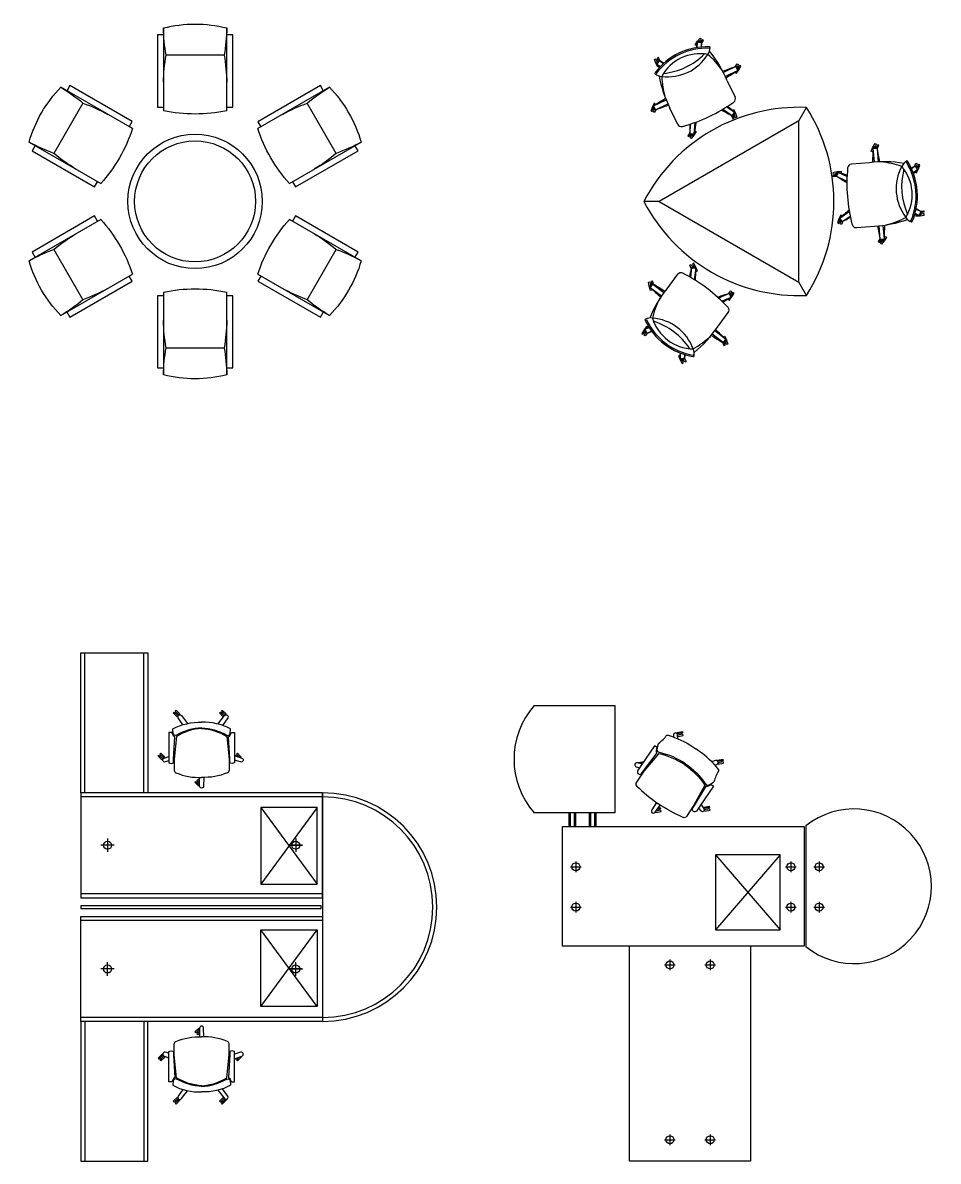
# Model space of a CAD drawing. Header units: millimetres. Extents: x 3122 to 31499, y 2297 to 20525.
# Drawn here: x 16580 to 23391, y 2524 to 10991 of the extents above; entities that cross this region are included whole.
import ezdxf

# ---------------------------------------------------------------- set-up
doc = ezdxf.new("R2010")
doc.units = ezdxf.units.MM
doc.layers.add('dwgmodels.com', color=250, linetype='Continuous')

# ---------------------------------------------------------------- blocks, each defined once
blk = doc.blocks.new('furn055')
at = {"color": 0}
for points in [[(-117384, -57403.5), (-117384, -56788.5)], [(-116913, -56788.5), (-116913, -57403.5)], [(-117428.5, -56840.5), (-117382, -56840.5)], [(-117384, -57377), (-117428.5, -57377), (-117428.5, -56840.5)], [(-116915, -56840.5), (-116868.5, -56840.5), (-116868.5, -57377), (-116913, -57377)], [(-117364.5, -56990.5), (-116932.5, -56990.5)]]:
    blk.add_lwpolyline(points, dxfattribs=at)
for centre, radius, start, end in [((-117148.5, -57726.8), 967.4, 75.91107, 104.08893), ((-116080.5, -56764.6), 1303.7, 181.05013, 189.97775), ((-118216.5, -56764.6), 1303.7, 350.02225, 358.94987), ((-116080.5, -57216.4), 1303.7, 170.02225, 178.94987), ((-118216.5, -57216.4), 1303.7, 1.05013, 9.97775), ((-117148.5, -56306.8), 1121.7, 257.88073, 282.11927)]:
    blk.add_arc(centre, radius, start, end, dxfattribs=at)
blk = doc.blocks.new('furn039')
at = {"color": 0}
blk.add_circle((0, 0), 500, dxfattribs=at)
at = {"color": 0, "ltscale": 0.7}
blk.add_circle((0, 0), 450, dxfattribs=at)
at = {"color": 0, "xscale": -1}
for p, rotation in [((-117148.5, 58078.5), 359.9999999999999), ((-108871.7, -72414.3), 59.99999999999987), ((-8276.8, 130492.8), 299.9999999999999), ((8276.8, -130492.8), 119.9999999999999), ((108871.7, 72414.3), 239.9999999999999), ((117148.5, -58078.5), 180)]:
    blk.add_blockref('furn055', p, dxfattribs=dict(at, rotation=rotation))
blk = doc.blocks.new('furn office 011_dwgmodels.com')
at = {"color": 0}
for p, q in [((-426.2, 1165.1), (-408.4, 1191.1)), ((-408.4, 1191.1), (-388.1, 1215.3)), ((-386.1, 1200.6), (-392.2, 1192.5)), ((-388.1, 1215.3), (-379.8, 1208.9)), ((-379.8, 1208.9), (-386.1, 1200.6)), ((-377.7, 1194.2), (-383.9, 1186.1)), ((-378.6, 1173.4), (-363, 1196.3)), ((-371.4, 1202.6), (-377.7, 1194.2)), ((-363, 1196.3), (-371.4, 1202.6)), ((-417.8, 1158.7), (-426.2, 1165.1)), ((-414.1, 1163.6), (-417.8, 1158.7)), ((-410.3, 1181.9), (-413.4, 1143.6)), ((-378.9, 1179.4), (-410.3, 1181.9)), ((-378.9, 1179.4), (-381.4, 1147.5)), ((-728, 1057.5), (-718.3, 1061.6)), ((-717.2, 1027.9), (-728, 1057.5)), ((-718.3, 1061.6), (-714.2, 1051.9)), ((-703.5, 999.5), (-717.2, 1027.9)), ((-714.2, 1051.9), (-710.3, 1042.6)), ((-692.3, 1047.6), (-710.1, 1021.7)), ((-710.1, 1021.7), (-683.8, 1003.5)), ((-698.9, 1069.8), (-708.6, 1065.7)), ((-708.6, 1065.7), (-704.5, 1056)), ((-704.5, 1056), (-700.6, 1046.7)), ((-686.9, 1044.9), (-698.9, 1069.8)), ((-692.3, 1047.6), (-660.6, 1025.8)), ((-127.3, 1000.5), (-111.6, 1023.2)), ((-111.6, 1023.2), (-102.7, 1017.7)), ((-102.7, 1017.7), (-108.2, 1008.8)), ((-693.8, 1003.6), (-703.5, 999.5)), ((-696.2, 1009.3), (-693.8, 1003.6)), ((-121.6, 1002.4), (-214.2, 958.3)), ((-108.1, 973.9), (-200.4, 929.9)), ((-123.8, 963.9), (-127.1, 958.6)), ((-127.1, 958.6), (-118.1, 953.1)), ((-108.1, 973.9), (-121.6, 1002.4)), ((-118.1, 953.1), (-100.2, 979)), ((-108.2, 1008.8), (-113.6, 1000.2)), ((-99.3, 1003.2), (-104.7, 994.6)), ((-100.2, 979), (-84.8, 1006.6)), ((-93.7, 1012.1), (-99.3, 1003.2)), ((-84.8, 1006.6), (-93.7, 1012.1)), ((-186.3, 897.9), (-128.5, 776.5)), ((-743.8, 703.3), (-755.4, 673.9)), ((-745.8, 669.6), (-741.5, 679.2)), ((-729.4, 731.3), (-743.8, 703.3)), ((-741.5, 679.2), (-737.3, 688.4)), ((-734.8, 710.3), (-640.8, 755.1)), ((-734.8, 710.3), (-721.3, 681.9)), ((-731.9, 674.8), (-727.8, 684)), ((-719.8, 727), (-729.4, 731.3)), ((-714.8, 684), (-726.7, 660.9)), ((-724.3, 717.1), (-724.1, 717.4)), ((-724.1, 717.4), (-719.8, 727)), ((-721.3, 681.9), (-628.2, 726.2)), ((-555.1, 573.4), (-612.9, 694.7)), ((-150.6, 636.7), (-220.9, 685)), ((-132.8, 662.6), (-191.6, 703.1)), ((-149.1, 680.7), (-139.4, 684.8)), ((-146.7, 675), (-149.1, 680.7)), ((-139.4, 684.8), (-125.7, 656.3)), ((346.4, 600), (403.4, 698.7)), ((-755.4, 673.9), (-745.8, 669.6)), ((-736.3, 665.3), (-731.9, 674.8)), ((-726.7, 660.9), (-736.3, 665.3)), ((-156, 639.4), (-144, 614.5)), ((-150.6, 636.7), (-132.8, 662.6)), ((-144, 614.5), (-134.3, 618.6)), ((-138.4, 628.2), (-142.3, 637.6)), ((-134.3, 618.6), (-138.4, 628.2)), ((-128.7, 632.3), (-132.6, 641.7)), ((-124.6, 622.6), (-128.7, 632.3)), ((-125.7, 656.3), (-114.9, 626.7)), ((-114.9, 626.7), (-124.6, 622.6)), ((-464.3, 510.8), (-479.9, 488)), ((-464, 504.8), (-458.3, 576)), ((-416.7, 519.2), (-434.5, 493.1)), ((-432.6, 502.4), (-425.8, 587.3)), ((-428.8, 520.6), (-425.1, 525.5)), ((-425.1, 525.5), (-416.7, 519.2)), ((-479.9, 488), (-471.5, 481.7)), ((-471.5, 481.7), (-465.2, 490)), ((-465.2, 490), (-459, 498.1)), ((-464, 504.8), (-432.6, 502.4)), ((-463.1, 475.3), (-456.8, 483.7)), ((-454.8, 469), (-463.1, 475.3)), ((-456.8, 483.7), (-450.7, 491.8)), ((-434.5, 493.1), (-454.8, 469)), ((897.9, 402.8), (914.1, 429.8)), ((914.1, 429.8), (923.4, 424.9)), ((923.4, 424.9), (918.4, 415.6)), ((884.5, 374.2), (897.9, 402.8)), ((893.7, 369.3), (884.5, 374.2)), ((896.6, 374.7), (893.7, 369.3)), ((897.5, 393.4), (928.9, 395.8)), ((897.5, 393.4), (905.6, 291.4)), ((918.4, 415.6), (913.7, 406.7)), ((927.7, 410.7), (922.9, 401.7)), ((932.7, 419.9), (927.7, 410.7)), ((928.9, 395.8), (937, 293.6)), ((930.1, 390), (941.9, 415)), ((941.9, 415), (932.7, 419.9)), ((870.8, 287.6), (736.8, 277)), ((1210.9, 261.6), (1184.5, 243.4)), ((1205.5, 258.8), (1217.5, 283.7)), ((1210.9, 261.6), (1228.7, 235.6)), ((1217.5, 283.7), (1227.2, 279.7)), ((1223.1, 270), (1219.2, 260.6)), ((1227.2, 279.7), (1223.1, 270)), ((1232.8, 265.9), (1228.8, 256.6)), ((1236.9, 275.6), (1232.8, 265.9)), ((1235.7, 241.9), (1246.5, 271.5)), ((1246.5, 271.5), (1236.9, 275.6)), ((631.3, 219.3), (600.2, 213.8)), ((600.2, 213.8), (601.5, 203.4)), ((601.5, 203.4), (611.9, 204.7)), ((602.8, 193), (613.3, 194.3)), ((604.1, 182.6), (602.8, 193)), ((631.7, 184.6), (604.1, 182.6)), ((611.9, 204.7), (622, 206)), ((613.3, 194.3), (623.3, 195.5)), ((626.7, 187.9), (640.2, 216.3)), ((626.7, 187.9), (703.6, 151.2)), ((662.7, 221.6), (631.3, 219.3)), ((640.2, 216.3), (704.7, 185.6)), ((657.9, 210.5), (664, 211.2)), ((664, 211.2), (662.7, 221.6)), ((1228.7, 235.6), (1197, 213.8)), ((1214.8, 223.2), (1212.4, 217.5)), ((1212.4, 217.5), (1222.1, 213.4)), ((1222.1, 213.4), (1235.7, 241.9)), ((-692.8, 0), (-806.8, 0)), ((651.3, -123.5), (721.6, -75.1)), ((1253.4, -75.7), (1218.7, -59.2)), ((1253.4, -75.7), (1239.8, -104.2)), ((1248.3, -72.5), (1275.9, -70.4)), ((1266.8, -82.1), (1256.7, -83.4)), ((1277.2, -80.8), (1266.8, -82.1)), ((1275.9, -70.4), (1277.2, -80.8)), ((644.3, -129.7), (633.5, -159.3)), ((633.5, -159.3), (643.2, -163.4)), ((643.2, -163.4), (647.3, -153.7)), ((658, -101.3), (644.3, -129.7)), ((647.3, -153.7), (651.2, -144.4)), ((669.2, -149.4), (651.3, -123.5)), ((652.9, -167.5), (657, -157.8)), ((662.6, -171.6), (652.9, -167.5)), ((657, -157.8), (660.9, -148.5)), ((667.7, -105.4), (658, -101.3)), ((674.5, -146.7), (662.6, -171.6)), ((665.3, -111), (667.7, -105.4)), ((669.2, -149.4), (728, -108.9)), ((1239.8, -104.2), (1210.9, -90.4)), ((1222.1, -98.3), (1216, -99.1)), ((1216, -99.1), (1217.3, -109.5)), ((1217.3, -109.5), (1248.8, -107.1)), ((1248.8, -107.1), (1279.8, -101.6)), ((1268.1, -92.5), (1258.1, -93.8)), ((1278.5, -91.2), (1268.1, -92.5)), ((1279.8, -101.6), (1278.5, -91.2)), ((774.1, -194.1), (908.1, -183.4)), ((951.2, -283.7), (943, -180.9)), ((982.6, -281.2), (974.3, -177.4)), ((949.8, -277.1), (935.7, -298.9)), ((935.7, -298.9), (944.3, -305)), ((944.3, -305), (950.4, -296.5)), ((950.4, -296.5), (956.3, -288.2)), ((982.6, -281.2), (951.2, -283.7)), ((952.8, -311.1), (958.9, -302.6)), ((961.3, -317.2), (952.8, -311.1)), ((958.9, -302.6), (964.8, -294.3)), ((981, -292.5), (961.3, -317.2)), ((998, -266), (981, -292.5)), ((983.2, -268.7), (983.4, -268.4)), ((983.4, -268.4), (989.5, -259.9)), ((989.5, -259.9), (998, -266)), ((-464.5, -473.8), (-455, -469.3)), ((-453.8, -499.3), (-464.5, -473.8)), ((-452.3, -493.5), (-461.1, -564.3)), ((-455, -469.3), (-450.5, -478.7)), ((-452.3, -493.5), (-421.1, -497.4)), ((-450.5, -478.7), (-446.1, -487.9)), ((-436.1, -460.2), (-445.5, -464.7)), ((-445.5, -464.7), (-441, -474.2)), ((-441, -474.2), (-436.6, -483.4)), ((-421.1, -488), (-436.1, -460.2)), ((-421.1, -497.4), (-431.6, -582)), ((-408.9, -517.1), (-421.1, -488)), ((-555.4, -542.2), (-636.5, -649.5)), ((-421, -516), (-418.4, -521.6)), ((-418.4, -521.6), (-408.9, -517.1)), ((-771.8, -600.4), (-761.6, -598)), ((-766.4, -631.4), (-771.8, -600.4)), ((-757.9, -661.8), (-766.4, -631.4)), ((-761.6, -598), (-759.3, -608.3)), ((-759.3, -608.3), (-757, -618.2)), ((-759, -640.2), (-740, -615)), ((-759, -640.2), (-676, -702.9)), ((-747.7, -659.5), (-757.9, -661.8)), ((-741.1, -593.4), (-751.4, -595.7)), ((-751.4, -595.7), (-749, -606)), ((-750.1, -648.9), (-750, -649.2)), ((-750, -649.2), (-747.7, -659.5)), ((-749, -606), (-746.8, -615.8)), ((-734.1, -618.4), (-741.1, -593.4)), ((-740, -615), (-657.8, -677.2)), ((-177.7, -687.3), (-161, -665.4)), ((-161, -665.4), (-152.3, -671.3)), ((-152.3, -671.3), (-158.3, -680)), ((-143.7, -677.2), (-149.6, -685.9)), ((-135, -683.2), (-143.7, -677.2)), ((403.4, -698.7), (346.4, -600)), ((-172, -685.7), (-250.5, -718.9)), ((-159.7, -714.8), (-225.5, -742.5)), ((-175.8, -724.1), (-179.3, -729.2)), ((-179.3, -729.2), (-170.7, -735.1)), ((-172, -685.7), (-159.7, -714.8)), ((-170.7, -735.1), (-151.6, -710)), ((-158.3, -680), (-164, -688.3)), ((-149.6, -685.9), (-155.4, -694.3)), ((-151.6, -710), (-135, -683.2)), ((-259.6, -934.4), (-178.5, -827.2)), ((-786.6, -929.7), (-805.7, -954.8)), ((-778, -935.6), (-786.6, -929.7)), ((-805.7, -954.8), (-822.3, -981.6)), ((-822.3, -981.6), (-813.6, -987.6)), ((-813.6, -987.6), (-807.7, -978.9)), ((-807.7, -978.9), (-801.9, -970.6)), ((-805, -993.5), (-799, -984.9)), ((-796.3, -999.5), (-805, -993.5)), ((-799, -984.9), (-793.3, -976.5)), ((-797.6, -950.1), (-768.1, -937.6)), ((-785.3, -979.1), (-797.6, -950.1)), ((-779.5, -977.5), (-796.3, -999.5)), ((-785.3, -979.1), (-749.9, -964.1)), ((-781.4, -940.7), (-778, -935.6)), ((-217.3, -1049.8), (-299.1, -987.9)), ((-198.3, -1024.7), (-279.9, -963)), ((-213.8, -1005.9), (-203.9, -1002.2)), ((-211.6, -1011.7), (-213.8, -1005.9)), ((-203.9, -1002.2), (-191.5, -1031.2)), ((-222.5, -1046.8), (-211.6, -1072.2)), ((-198.3, -1024.7), (-217.3, -1049.8)), ((-211.6, -1072.2), (-201.8, -1068.6)), ((-205.4, -1058.8), (-208.9, -1049.2)), ((-201.8, -1068.6), (-205.4, -1058.8)), ((-195.6, -1055.1), (-199.1, -1045.6)), ((-191.9, -1065), (-195.6, -1055.1)), ((-182.1, -1061.3), (-191.9, -1065)), ((-191.5, -1031.2), (-182.1, -1061.3)), ((-538.9, -1143.2), (-548.4, -1147.8)), ((-548.4, -1147.8), (-536.2, -1176.9)), ((-536.2, -1148.8), (-538.9, -1143.2)), ((-536.2, -1167.5), (-531.5, -1129.3)), ((-505, -1171.3), (-536.2, -1167.5)), ((-536.2, -1176.9), (-521.2, -1204.6)), ((-516.3, -1190.6), (-520.6, -1181.5)), ((-506.8, -1186.1), (-511.2, -1176.9)), ((-505, -1171.3), (-501, -1139.6)), ((-503.5, -1165.5), (-492.8, -1191)), ((-521.2, -1204.6), (-511.8, -1200.1)), ((-511.8, -1200.1), (-516.3, -1190.6)), ((-502.3, -1195.6), (-506.8, -1186.1)), ((-492.8, -1191), (-502.3, -1195.6))]:
    blk.add_line(p, q, dxfattribs=at)
blk.add_lwpolyline([(346.4, -600), (346.4, 600), (-692.8, 0)], close=True, dxfattribs=at)
for centre, radius, start, end in [((-394.6, 1180.7), 12.1, 355.46735, 175.46735), ((-394.6, 1180.7), 5.25, 355.46735, 175.46735), ((-338.5, 668), 481.4, 87.53598, 143.39871), ((-338.5, 668), 470.9, 87.76015, 143.17454), ((1429.4, 791.5), 1880.6, 168.01957, 169.23548), ((-2257.1, 1083.8), 1880.6, 1.95198, 2.91512), ((-319, 1143.8), 5.33, 258.39446, 76.77827), ((-701.2, 1034.6), 12.1, 55.46735, 235.46735), ((547.8, 2419.7), 1880.6, 228.01957, 228.98272), ((-701.2, 1034.6), 5.25, 55.46735, 235.46735), ((-1548.6, -626.8), 1880.6, 61.69921, 62.91512), ((-389.5, 774.9), 323.7, 79.45853, 151.47616), ((-629.9, 1279.8), 353, 262.84954, 328.08516), ((-714.7, 1457.7), 508.8, 276.10623, 314.82846), ((-720.2, 952.7), 5.33, 154.15643, 332.54023), ((460.1, -786), 1880.6, 108.01957, 111.17174), ((-1130, 2552.7), 1880.6, 299.77678, 302.91512), ((-114.9, 988.2), 12.1, 295.46735, 115.46735), ((-114.9, 988.2), 5.25, 295.46735, 115.46735), ((287.1, -868.4), 1880.6, 119.70852, 122.91512), ((-155.6, 763.6), 30, 305.63872, 25.46735), ((346.4, -600), 1300, 87.48643, 152.51357), ((-728, 696.1), 12.1, 115.46735, 295.46735), ((-728, 696.1), 5.25, 115.46735, 295.46735), ((-1303, 2470.3), 1880.6, 288.01957, 291.17509), ((-836.1, 1712.8), 1197.9, 285.29597, 305.63872), ((705.7, 2311.1), 1880.6, 240.16769, 242.91512), ((-1390.7, -735.4), 1880.6, 48.01957, 50.11042), ((-692.8, 0), 1300, 327.48643, 32.51357), ((-141.7, 649.6), 12.1, 235.46735, 55.46735), ((-141.7, 649.6), 5.25, 235.46735, 55.46735), ((-528, 586.3), 30, 205.46735, 285.29597), ((1414.2, 600.5), 1880.6, 180.82428, 182.91512), ((-2272.3, 892.7), 1880.6, 348.01957, 350.767), ((-448.3, 503.6), 12.1, 175.46735, 355.46735), ((-448.3, 503.6), 5.25, 175.46735, 355.46735), ((2775.7, 297.7), 1880.6, 177.08488, 180.22322), ((913.2, 394.6), 12.1, 4.53265, 184.53265), ((913.2, 394.6), 5.25, 4.53265, 184.53265), ((-910.8, 5.5), 1880.6, 8.82826, 11.98043), ((739.1, 247), 30, 94.53265, 174.36128), ((1423.3, 94.4), 353, 151.91484, 217.15046), ((865.8, 50.2), 323.7, 328.52384, 40.54147), ((1150.1, 295.6), 5.33, 43.22173, 221.60554), ((747.7, 40.8), 470.9, 336.82546, 32.23985), ((747.7, 40.8), 481.4, 336.60129, 32.46402), ((2067.1, -1412.8), 1880.6, 117.08488, 118.04802), ((1219.8, 248.6), 12.1, 304.53265, 124.53265), ((633.4, 202.1), 12.1, 64.53265, 244.53265), ((1648.6, 1766.6), 1880.6, 237.08488, 239.83231), ((633.4, 202.1), 5.25, 64.53265, 244.53265), ((58.4, -1572.1), 1880.6, 69.88958, 71.98043), ((1901.4, 132.3), 1197.9, 174.36128, 194.70403), ((1619.8, 110), 508.8, 165.17154, 203.89377), ((-29.2, 1633.6), 1880.6, 310.76452, 311.98043), ((1219.8, 248.6), 5.25, 304.53265, 124.53265), ((346.4, 600), 1300, 207.48643, 272.51357), ((1909.3, -1521.5), 1880.6, 129.233, 131.98043), ((231.5, -1654.5), 1880.6, 57.08488, 58.30079), ((1246.6, -89.9), 12.1, 244.53265, 64.53265), ((660.3, -136.4), 12.1, 124.53265, 304.53265), ((660.3, -136.4), 5.25, 124.53265, 304.53265), ((-187.1, 1525), 1880.6, 297.08488, 299.17572), ((1185.2, -147.4), 5.33, 147.45977, 325.84357), ((1821.6, 1684.2), 1880.6, 251.01728, 251.98043), ((1246.6, -89.9), 5.25, 244.53265, 64.53265), ((771.7, -164.2), 30, 194.70403, 274.53265), ((2790.9, 106.7), 1880.6, 188.82491, 191.98043), ((-895.6, -185.6), 1880.6, 357.08488, 0.29148), ((966.9, -282.4), 12.1, 184.53265, 4.53265), ((966.9, -282.4), 5.25, 184.53265, 4.53265), ((1368.1, -965.7), 1880.6, 165.45718, 167.54803), ((-436.7, -495.4), 12.1, 352.90496, 172.90496), ((-436.7, -495.4), 5.25, 352.90496, 172.90496), ((-2301.7, -508.9), 1880.6, 357.60531, 0.35274), ((-531.5, -560.3), 30, 63.07634, 142.90496), ((-1060.3, -1601.7), 1197.9, 42.73359, 63.07634), ((-749.5, -627.6), 12.1, 52.90496, 232.90496), ((560.2, 700.2), 1880.6, 225.45718, 228.66379), ((-749.5, -627.6), 5.25, 52.90496, 232.90496), ((-1670.3, -2249.5), 1880.6, 57.19722, 60.35274), ((329.3, -2498.4), 1880.6, 105.45718, 108.20462), ((-1110, 908.1), 1880.6, 298.26189, 300.35274), ((-165.8, -700.2), 12.1, 292.90496, 112.90496), ((-165.8, -700.2), 5.25, 292.90496, 112.90496), ((-202.4, -809.1), 30, 322.90496, 42.73359), ((-793.6, -880.5), 5.33, 15.83208, 194.21588), ((-362.3, -678.5), 481.4, 204.9736, 260.83633), ((-362.3, -678.5), 470.9, 205.19776, 260.61216), ((-771, -1219.1), 353, 20.28715, 85.52277), ((-433.8, -773.1), 323.7, 196.89614, 268.91378), ((-889.9, -1376.3), 508.8, 33.54385, 72.26608), ((-791.5, -964.6), 12.1, 112.90496, 292.90496), ((152.7, -2572.9), 1880.6, 119.38959, 120.35274), ((-791.5, -964.6), 5.25, 112.90496, 292.90496), ((-1286.6, 833.5), 1880.6, 285.45718, 286.6731), ((713, 584.7), 1880.6, 237.20057, 240.35274), ((-1517.4, -2365.1), 1880.6, 45.45718, 48.59553), ((-207.8, -1037.2), 12.1, 232.90496, 52.90496), ((-207.8, -1037.2), 5.25, 232.90496, 52.90496), ((1344.4, -1155.9), 1880.6, 179.13683, 180.35274), ((-520.6, -1169.4), 12.1, 172.90496, 352.90496), ((-520.6, -1169.4), 5.25, 172.90496, 352.90496), ((-2325.3, -699.1), 1880.6, 345.45718, 346.42033), ((-439.1, -1148.5), 5.33, 271.59404, 89.97785)]:
    blk.add_arc(centre, radius, start, end, dxfattribs=at)
at = {"color": 0, "ltscale": 0.7}
for centre, radius, start, end in [((-419.8, 1150.5), 106.3, 327.37965, 356.19338), ((-982.7, 566.6), 862.6, 22.58787, 39.66991), ((-823.8, 536.1), 744.2, 36.25887, 48.45694), ((-661.9, 1035.1), 106.3, 234.74132, 263.55504), ((155.4, 1086.7), 862.6, 190.22373, 207.02851), ((-72.1, 948), 602, 181.75633, 196.81059), ((982.1, -567.8), 862.6, 80.33009, 97.41213), ((876.2, -445.3), 744.2, 71.54306, 83.74113), ((1206.2, 211.7), 106.3, 123.80662, 152.62035), ((863.4, 678), 862.6, 272.97149, 289.77627), ((857, 411.5), 602, 283.18941, 298.24367), ((1227.4, -55.7), 106.3, 216.44496, 245.25868), ((37.1, -1188.3), 862.6, 141.3438, 158.14858), ((-157.8, -1006.5), 602, 151.56172, 166.61598), ((-753.1, -973), 106.3, 84.81727, 113.63099), ((-811.1, -451.6), 744.2, 299.91537, 312.11344), ((-972.9, -449.4), 862.6, 308.7024, 325.78444), ((-539.1, -1134.8), 106.3, 352.17893, 20.99265)]:
    blk.add_arc(centre, radius, start, end, dxfattribs=at)
blk = doc.blocks.new('table 0569')
for p, q in [((886.9, 1574.2), (885, 1584)), ((597.8, 1359.4), (597.4, 1361.7)), ((1187.8, 1369.7), (1185.9, 1379.6)), ((722.3, 1008.2), (720.4, 1018.1)), ((1087.2, 1020.1), (1085.3, 1030)), ((1810, 893.4), (1810, -3.4)), ((1620, 680), (1140, 120)), ((1140, 680), (1620, 120)), ((100, 630), (100, 550)), ((1700, 630), (1700, 550)), ((1910, 630), (1910, 550)), ((60, 590), (140, 590)), ((1660, 590), (1740, 590)), ((1870, 590), (1950, 590)), ((60, 290), (140, 290)), ((100, 330), (100, 250)), ((1660, 290), (1740, 290)), ((1700, 330), (1700, 250)), ((1870, 290), (1950, 290)), ((1910, 330), (1910, 250)), ((760, -140), (840, -140)), ((800, -100), (800, -180)), ((1060, -140), (1140, -140)), ((1100, -100), (1100, -180)), ((800, -1400), (800, -1480)), ((1100, -1400), (1100, -1480)), ((760, -1440), (840, -1440)), ((1060, -1440), (1140, -1440))]:
    blk.add_line(p, q)
for points in [[(390, 1790), (390, 990), (-210, 990)], [(-210, 1790), (390, 1790)], [(567.2, 1359.7), (566.1, 1365.9), (605.3, 1373.4)], [(599.8, 1362.2), (575.6, 1357.6)], [(605.3, 1373.4), (605.8, 1371)], [(728.4, 1029.8), (730.3, 1019.9), (703, 1014.8)], [(711.7, 1026.6), (728.4, 1029.8)], [(50, 890), (50, 990)], [(60, 890), (60, 990)], [(90, 890), (90, 990)], [(100, 890), (100, 990)], [(200, 990), (200, 890)], [(210, 990), (210, 890)], [(240, 990), (240, 890)], [(250, 990), (250, 890)], [(693.1, 1001.2), (694.7, 992.8), (734, 1000.3)], [(734, 1000.3), (732.1, 1010.1), (694.4, 1002.9)], [(1400, 0), (1400, -1600), (500, -1600), (500, 0)]]:
    blk.add_lwpolyline(points)
for points in [[(711.8, 1498, -0.121111), (715.5, 1506.8, 0.071788), (777.3, 1569.8, -0.044073), (810.6, 1561, -0.070245), (992.1, 1467.8, -0.103619)], [(858.7, 1542.4), (856.8, 1571.4, 1), (826.8, 1570.5), (826.8, 1555.1, -0.488714)], [(916.2, 1356.2, 0.096913), (721.6, 1439.3, -0.398658), (706.1, 1462), (711.8, 1498, -0.121111)], [(1123.2, 1218.2, 0.121111), (1130, 1224.9, -0.071788), (1165.9, 1305.5, 0.044073), (1145.4, 1333.3, 0.070245), (992.1, 1467.8, 0.103619)], [(593.5, 1353), (558, 1362.1, 1), (549.6, 1333.2), (574.6, 1325.1, -0.488714)], [(716, 1431.1), (606.4, 1300.8), (550.2, 1218.1, 0.414214), (551.3, 1193.1, 0.046652), (713.7, 1058.4, 0.30894)], [(910.5, 1347.9, 0.096913), (716, 1431.1)], [(916.2, 1356.2, -0.096913), (1065, 1205.8, 0.398658), (1091.8, 1199.7), (1123.2, 1218.2, 0.121111)], [(1134, 1346.2), (1148.3, 1351.9, 1), (1138.1, 1380.1), (1110.4, 1371.2, -0.488714)], [(910.5, 1347.9, -0.096913), (1059.4, 1197.6)], [(1059.4, 1197.6), (978.5, 1047.7), (922.3, 965, -0.414214), (898.6, 956.9, -0.046652), (713.7, 1058.4, -0.30894)], [(699.6, 1068.3), (664.8, 1013.2, 1), (689.6, 996.3), (728, 1048.9, -0.488714)], [(1012.8, 1027.1), (1029.6, 1006.9, 1), (1053.3, 1025.3), (1031.8, 1055, -0.488714)]]:
    blk.add_lwpolyline(points, format="xyb")
for points in [[(893, 1595.7), (894.8, 1585.9), (855.5, 1578.4), (853.7, 1588.2)], [(898.6, 1566.2), (896.7, 1576.1), (857.4, 1568.6), (859.3, 1558.8)], [(1193.9, 1391.2), (1195.8, 1381.4), (1156.5, 1373.9), (1154.6, 1383.8)], [(1199.5, 1361.8), (1197.6, 1371.6), (1158.3, 1364.1), (1160.2, 1354.3)], [(1093.2, 1041.7), (1095.1, 1031.8), (1055.8, 1024.4), (1053.9, 1034.2)], [(1098.8, 1012.2), (1097, 1022), (1057.7, 1014.5), (1059.6, 1004.7)], [(0, 0), (0, 890), (1800, 890), (1800, 0)], [(1140, 680), (1140, 120), (1620, 120), (1620, 680)]]:
    blk.add_lwpolyline(points, close=True)
for points in [[(685.8, 1488.7), (584.6, 1339.8), (559.3, 1302.6, 0.867295), (588.2, 1282.9), (602.3, 1303.6), (705, 1437.6, -0.220172), (700.4, 1453.7), (704, 1476.2)], [(685.8, 1488.7), (584.6, 1339.8), (559.3, 1302.6, 0.867295), (588.2, 1282.9), (602.3, 1303.6), (705, 1437.6, -0.220172), (700.4, 1453.7), (704, 1476.2)], [(1124, 1190.6), (1022.8, 1041.8), (997.5, 1004.6, -0.867295), (968.6, 1024.2), (982.6, 1044.9), (1069.5, 1189.8, 0.220172), (1086.2, 1191.4), (1105.8, 1203)]]:
    blk.add_lwpolyline(points, format="xyb", close=True)
for centre in [(100, 590), (1700, 590), (1910, 590), (100, 290), (1700, 290), (1910, 290), (800, -140), (1100, -140), (800, -1440), (1100, -1440)]:
    blk.add_circle(centre, 30)
for centre, radius, start, end in [((248.3, 1390), 608.3, 138.88791, 221.11209), ((2170, 445), 575, 231.23799, 128.76201)]:
    blk.add_arc(centre, radius, start, end)
blk = doc.blocks.new('table0422')
at = {"color": 0}
for p, q in [((30, 850), (30, 1890)), ((470, 850), (470, 1890)), ((703, 1444), (710, 1451)), ((1046.8, 1443.8), (1053.9, 1450.9)), ((589.6, 1123.3), (596.7, 1130.4)), ((1159.6, 1123.3), (1166.7, 1130.4)), ((864.6, 928.3), (871.7, 935.4)), ((1800, 820), (0, 820)), ((1340, 740), (1760, 170)), ((1760, 740), (1340, 170)), ((200, 510), (200, 410)), ((1600, 510), (1600, 410)), ((1600, 510), (1600, 410)), ((250, 460), (150, 460)), ((1550, 460), (1650, 460)), ((1650, 460), (1550, 460)), ((1800, 100), (0, 100)), ((1800, -100), (0, -100)), ((1760, -740), (1340, -170)), ((1340, -740), (1760, -170)), ((200, -510), (200, -410)), ((1600, -510), (1600, -410)), ((1600, -510), (1600, -410)), ((250, -460), (150, -460)), ((1650, -460), (1550, -460)), ((1550, -460), (1650, -460)), ((1800, -820), (0, -820)), ((30, -850), (30, -1890)), ((470, -850), (470, -1890)), ((864.6, -928.3), (871.7, -935.4)), ((589.6, -1123.3), (596.7, -1130.4)), ((1159.6, -1123.3), (1166.7, -1130.4)), ((703, -1444), (710, -1451)), ((1046.8, -1443.8), (1053.9, -1450.9))]:
    blk.add_line(p, q, dxfattribs=at)
for points in [[(0, 850), (0, 1890), (500, 1890), (500, 850)], [(688.8, 1444), (695.9, 1451), (724.2, 1422.8), (717.1, 1415.7)], [(710, 1465.2), (703, 1458.1), (731.3, 1429.8), (738.3, 1436.9)], [(1032.7, 1443.8), (1039.7, 1450.9), (1068, 1422.6), (1060.9, 1415.5)], [(1053.9, 1465), (1046.8, 1458), (1075.1, 1429.7), (1082.2, 1436.8)], [(575.5, 1123.3), (582.6, 1130.4), (610.9, 1102.1), (603.8, 1095)], [(596.7, 1144.5), (589.6, 1137.4), (617.9, 1109.1), (625, 1116.2)], [(1800, 70), (1800, 850), (0, 850), (0, 70)], [(0, 10), (0, -10), (1790, -10), (1790, 10)], [(1800, -70), (1800, -850), (0, -850), (0, -70)], [(0, -850), (0, -1890), (500, -1890), (500, -850)], [(575.5, -1123.3), (582.6, -1130.4), (610.9, -1102.1), (603.8, -1095)], [(596.7, -1144.5), (589.6, -1137.4), (617.9, -1109.1), (625, -1116.2)], [(688.8, -1444), (695.9, -1451), (724.2, -1422.8), (717.1, -1415.7)], [(710, -1465.2), (703, -1458.1), (731.3, -1429.8), (738.3, -1436.9)], [(1032.7, -1443.8), (1039.7, -1450.9), (1068, -1422.6), (1060.9, -1415.5)], [(1053.9, -1465), (1046.8, -1458), (1075.1, -1429.7), (1082.2, -1436.8)]]:
    blk.add_lwpolyline(points, close=True, dxfattribs=at)
for points in [[(901.1, 1333.7, 0.119401), (713.5, 1278.5, -0.398658), (687.8, 1288.5), (685, 1325, -0.13244), (900, 1375)], [(759.9, 1356.3), (725.7, 1407, -1), (749.9, 1424.6), (795.8, 1365.7, 0.488714)], [(898.9, 1333.7, -0.119401), (1086.5, 1278.5, 0.398658), (1112.2, 1288.5), (1115, 1325, 0.13244), (900, 1375)], [(1021.1, 1361.7), (1070.1, 1424.6, -1), (1094.3, 1407), (1056.4, 1350.9)], [(901.1, 1328.6, 0.129806), (713.5, 1268.5), (696.1, 1099.2), (696.1, 1017.6, 0.30894), (708.8, 999, 0.113102), (900, 965)], [(898.9, 1328.6, -0.129806), (1086.5, 1268.5), (1103.9, 1099.2), (1103.9, 1017.6, -0.30894), (1091.2, 999, -0.113102), (900, 965)], [(655, 1087.2), (629.8, 1079.9, -1), (620.5, 1108.5), (655, 1121, 0.488714)], [(1143.9, 1128.6), (1199.5, 1108.5, -1), (1190.2, 1079.9), (1143.9, 1093.3)], [(917.2, 965.1), (915, 900, -1), (885, 900), (882.9, 964.5, 0.488714)], [(917.2, -965.1), (915, -900, 1), (885, -900), (882.9, -964.5, -0.488714)], [(901.1, -1328.6, -0.129806), (713.5, -1268.5), (696.1, -1099.2), (696.1, -1017.6, -0.30894), (708.8, -999, -0.113102), (900, -965)], [(898.9, -1328.6, 0.129806), (1086.5, -1268.5), (1103.9, -1099.2), (1103.9, -1017.6, 0.30894), (1091.2, -999, 0.113102), (900, -965)], [(655, -1087.2), (629.8, -1079.9, 1), (620.5, -1108.5), (655, -1121, -0.488714)], [(1143.9, -1128.6), (1199.5, -1108.5, 1), (1190.2, -1079.9), (1143.9, -1093.3)], [(901.1, -1333.7, -0.119401), (713.5, -1278.5, 0.398658), (687.8, -1288.5), (685, -1325, 0.13244), (900, -1375)], [(898.9, -1333.7, 0.119401), (1086.5, -1278.5, -0.398658), (1112.2, -1288.5), (1115, -1325, -0.13244), (900, -1375)], [(1021.1, -1361.7), (1070.1, -1424.6, 1), (1094.3, -1407), (1056.4, -1350.9)], [(759.9, -1356.3), (725.7, -1407, 1), (749.9, -1424.6), (795.8, -1365.7, -0.488714)]]:
    blk.add_lwpolyline(points, format="xyb", dxfattribs=at)
for points in [[(656.1, 1299.2), (656.1, 1119.2), (656.1, 1074.2, 0.285714), (691.1, 1074.2), (691.1, 1099.2), (700.7, 1267.7, -0.220172), (687.8, 1278.5), (678.1, 1299.2)], [(1143.9, 1299.2), (1143.9, 1119.2), (1143.9, 1074.2, -0.285714), (1108.9, 1074.2), (1108.9, 1099.2), (1099.3, 1267.7, 0.220172), (1112.2, 1278.5), (1121.9, 1299.2)], [(1800, -850, 1), (1800, 850)], [(656.1, -1299.2), (656.1, -1119.2), (656.1, -1074.2, -0.285714), (691.1, -1074.2), (691.1, -1099.2), (700.7, -1267.7, 0.220172), (687.8, -1278.5), (678.1, -1299.2)], [(1143.9, -1299.2), (1143.9, -1119.2), (1143.9, -1074.2, 0.285714), (1108.9, -1074.2), (1108.9, -1099.2), (1099.3, -1267.7, -0.220172), (1112.2, -1278.5), (1121.9, -1299.2)]]:
    blk.add_lwpolyline(points, format="xyb", close=True, dxfattribs=at)
for points in [[(1149, 1126.8), (1152.6, 1130.4), (1160.3, 1122.7)], [(1166.7, 1144.5), (1159.6, 1137.4), (1182.4, 1114.6)], [(1190.5, 1111.7), (1195, 1116.2), (1166.7, 1144.5)], [(850.5, 928.3), (857.6, 935.4), (884.7, 908.2)], [(871.7, 949.5), (864.6, 942.4), (884.2, 922.8)], [(883.8, 937.5), (871.7, 949.5)], [(884.8, 906), (878.8, 900), (850.5, 928.3)], [(884.8, -906), (878.8, -900), (850.5, -928.3)], [(850.5, -928.3), (857.6, -935.4), (884.7, -908.2)], [(871.7, -949.5), (864.6, -942.4), (884.2, -922.8)], [(883.8, -937.5), (871.7, -949.5)], [(1149, -1126.8), (1152.6, -1130.4), (1160.3, -1122.7)], [(1166.7, -1144.5), (1159.6, -1137.4), (1182.4, -1114.6)], [(1190.5, -1111.7), (1195, -1116.2), (1166.7, -1144.5)]]:
    blk.add_lwpolyline(points, dxfattribs=at)
at = {"color": 0, "flags": 128}
for points in [[(1340, 740), (1340, 170), (1760, 170), (1760, 740)], [(1340, -740), (1340, -170), (1760, -170), (1760, -740)]]:
    blk.add_lwpolyline(points, close=True, dxfattribs=at)
at = {"color": 0}
for centre in [(200, 460), (1600, 460), (1600, 460), (200, -460), (1600, -460), (1600, -460)]:
    blk.add_circle(centre, 30, dxfattribs=at)
blk.add_arc((1800, 0), 820, 270, 90, dxfattribs=at)

msp = doc.modelspace()

# ---------------------------------------------------------------- block references
at = {"layer": 'dwgmodels.com'}
for name, p in [('furn039', (17862.5, 9662)), ('furn office 011_dwgmodels.com', (22008, 9662)), ('table0422', (17011, 4413.5))]:
    msp.add_blockref(name, p, dxfattribs=at)
at = {"layer": 'dwgmodels.com', "color": 5}
msp.add_blockref('table 0569', (20595, 4123.5), dxfattribs=at)

doc.saveas('drawing.dxf')
